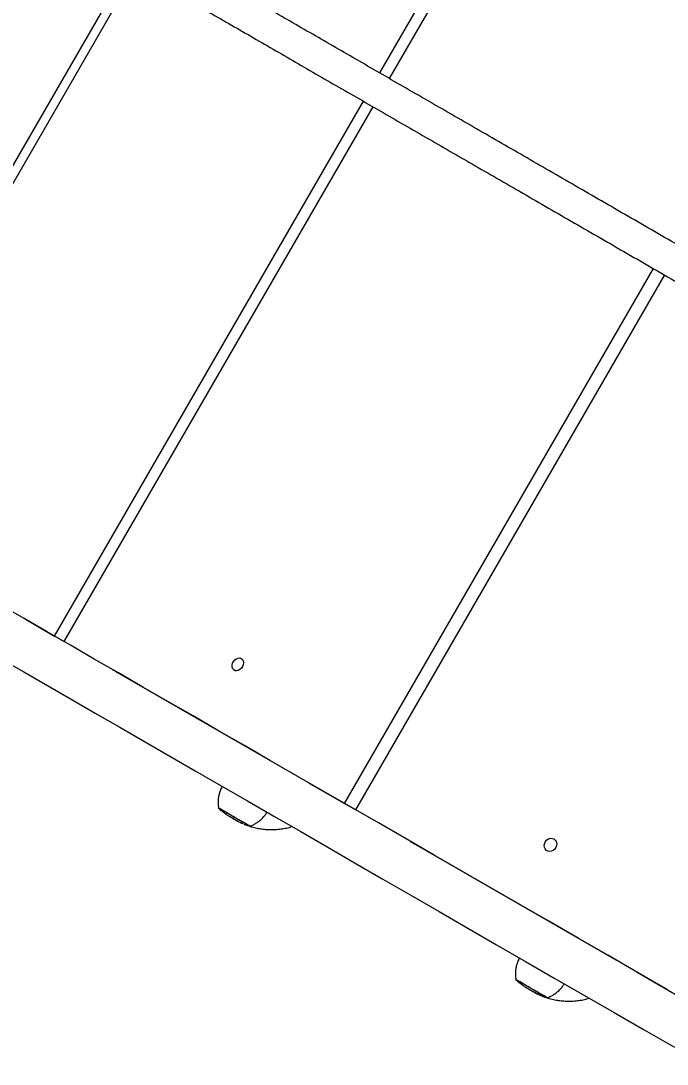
# Model space of a CAD drawing. Header units: millimetres. Extents: x -6006 to 5875, y -6399 to 6717.
# Drawn here: x 1067 to 1443, y 2471 to 3078 of the extents above; entities that cross this region are included whole.
import ezdxf

# ---------------------------------------------------------------- set-up
doc = ezdxf.new("R2010")
doc.units = ezdxf.units.MM
for name, color, linetype in [('DIKOM_ОБЪЕКТ', 7, 'Continuous'), ('DIKOM_РАЗМЕР_ЗОНА', 7, 'Continuous'), ('DIKOM_РАЗМЕР_ОБЪЕКТА', 7, 'Continuous')]:
    doc.layers.add(name, color=color, linetype=linetype)
doc.styles.add('style1', font='arial.ttf', dxfattribs={"width": 0.8})
doc.dimstyles.new('1-50', dxfattribs={"dimtxt": 300, "dimasz": 200, "dimexe": 100, "dimexo": 0, "dimgap": 100, "dimtad": 0, "dimdec": 0, "dimtxsty": 'style1', "dimcen": 0, "dimclrd": 7, "dimclre": 7, "dimadec": 1, "dimazin": 2, "dimtfac": 1, "dimtdec": 0, "dimtmove": 1, "dimatfit": 3, "dimfxl": 0, "dimlwd": 25, "dimlwe": 18, "dimarcsym": 0})

# ---------------------------------------------------------------- blocks, each defined once
blk = doc.blocks.new('*D15')
at = {"layer": 'Defpoints', "color": 0, "transparency": 16777216}
for p in [(-4354.46, 4593.05), (3409.28, 4593.05), (-1328.61, -3571.89)]:
    blk.add_point(p, dxfattribs=at)
at = {"layer": 'DIKOM_РАЗМЕР_ОБЪЕКТА', "color": 7, "lineweight": 18, "transparency": 16777216}
for p, q in [((3409.28, 4593.05), (-4454.46, 4593.05)), ((-1328.61, -3571.89), (-4454.46, -3571.89))]:
    blk.add_line(p, q, dxfattribs=at)
at = {"layer": 'DIKOM_РАЗМЕР_ОБЪЕКТА', "color": 7, "lineweight": 25, "transparency": 16777216}
for p, q in [((-4354.46, 4393.05), (-4354.46, 968.7)), ((-4354.46, -3371.89), (-4354.46, 52.46))]:
    blk.add_line(p, q, dxfattribs=at)
at = {"layer": 'DIKOM_РАЗМЕР_ОБЪЕКТА', "color": 7, "transparency": 16777216}
for points in [[(-4387.8, 4393.05), (-4321.13, 4393.05), (-4354.46, 4593.05)], [(-4387.8, -3371.89), (-4321.13, -3371.89), (-4354.46, -3571.89)]]:
    blk.add_solid(points, dxfattribs=at)
at = {"layer": 'DIKOM_РАЗМЕР_ОБЪЕКТА', "color": 0, "transparency": 16777216, "insert": (-4354.46, 510.58), "char_height": 300, "attachment_point": 5, "rotation": 90, "style": 'style1'}
blk.add_mtext('8150', dxfattribs=at)
blk = doc.blocks.new('*D16')
at = {"layer": 'Defpoints', "color": 0, "transparency": 16777216}
for p in [(3934.59, 4272.92), (-3710.11, -290.96), (3934.59, -4791.62)]:
    blk.add_point(p, dxfattribs=at)
at = {"layer": 'DIKOM_РАЗМЕР_ОБЪЕКТА', "color": 7, "lineweight": 18, "transparency": 16777216}
for p, q in [((3934.59, 4272.92), (3934.59, -4891.62)), ((-3710.11, -290.96), (-3710.11, -4891.62))]:
    blk.add_line(p, q, dxfattribs=at)
at = {"layer": 'DIKOM_РАЗМЕР_ОБЪЕКТА', "color": 7, "lineweight": 25, "transparency": 16777216}
for p, q in [((-3510.11, -4791.62), (-1432.64, -4791.62)), ((3734.59, -4791.62), (-518.7, -4791.62))]:
    blk.add_line(p, q, dxfattribs=at)
at = {"layer": 'DIKOM_РАЗМЕР_ОБЪЕКТА', "color": 7, "transparency": 16777216}
for points in [[(-3510.11, -4758.29), (-3510.11, -4824.96), (-3710.11, -4791.62)], [(3734.59, -4758.29), (3734.59, -4824.96), (3934.59, -4791.62)]]:
    blk.add_solid(points, dxfattribs=at)
at = {"layer": 'DIKOM_РАЗМЕР_ОБЪЕКТА', "color": 0, "transparency": 16777216, "insert": (-975.67, -4791.62), "char_height": 300, "attachment_point": 5, "style": 'style1'}
blk.add_mtext('7650', dxfattribs=at)
blk = doc.blocks.new('*D14')
at = {"layer": 'Defpoints', "color": 0, "transparency": 16777216}
for p in [(3463.26, 6716.57), (-5809.49, -5571.89), (-1350.38, -5571.89)]:
    blk.add_point(p, dxfattribs=at)
at = {"layer": 'DIKOM_РАЗМЕР_ЗОНА', "color": 7, "lineweight": 18, "transparency": 16777216}
for p, q in [((3463.26, 6716.57), (-5909.49, 6716.57)), ((-1350.38, -5571.89), (-5909.49, -5571.89))]:
    blk.add_line(p, q, dxfattribs=at)
at = {"layer": 'DIKOM_РАЗМЕР_ЗОНА', "color": 7, "lineweight": 25, "transparency": 16777216}
for p, q in [((-5809.49, 6516.57), (-5809.49, 1149.14)), ((-5809.49, -5371.89), (-5809.49, 69.36))]:
    blk.add_line(p, q, dxfattribs=at)
at = {"layer": 'DIKOM_РАЗМЕР_ЗОНА', "color": 7, "transparency": 16777216}
for points in [[(-5842.83, 6516.57), (-5776.16, 6516.57), (-5809.49, 6716.57)], [(-5842.83, -5371.89), (-5776.16, -5371.89), (-5809.49, -5571.89)]]:
    blk.add_solid(points, dxfattribs=at)
at = {"layer": 'DIKOM_РАЗМЕР_ЗОНА', "color": 0, "transparency": 16777216, "insert": (-5809.49, 609.25), "char_height": 300, "attachment_point": 5, "rotation": 90, "style": 'style1'}
blk.add_mtext('12300', dxfattribs=at)
blk = doc.blocks.new('*D13')
at = {"layer": 'Defpoints', "color": 0, "transparency": 16777216}
for p in [(5874.9, 4901.57), (-5210.11, -1293.83), (5874.9, -6202.3)]:
    blk.add_point(p, dxfattribs=at)
at = {"layer": 'DIKOM_РАЗМЕР_ЗОНА', "color": 7, "lineweight": 18, "transparency": 16777216}
for p, q in [((5874.9, 4901.57), (5874.9, -6302.3)), ((-5210.11, -1293.83), (-5210.11, -6302.3))]:
    blk.add_line(p, q, dxfattribs=at)
at = {"layer": 'DIKOM_РАЗМЕР_ЗОНА', "color": 7, "lineweight": 25, "transparency": 16777216}
for p, q in [((-5010.11, -6202.3), (160.46, -6202.3)), ((5674.9, -6202.3), (1240.24, -6202.3))]:
    blk.add_line(p, q, dxfattribs=at)
at = {"layer": 'DIKOM_РАЗМЕР_ЗОНА', "color": 7, "transparency": 16777216}
for points in [[(-5010.11, -6168.97), (-5010.11, -6235.64), (-5210.11, -6202.3)], [(5674.9, -6168.97), (5674.9, -6235.64), (5874.9, -6202.3)]]:
    blk.add_solid(points, dxfattribs=at)
at = {"layer": 'DIKOM_РАЗМЕР_ЗОНА', "color": 0, "transparency": 16777216, "insert": (700.35, -6202.3), "char_height": 300, "attachment_point": 5, "style": 'style1'}
blk.add_mtext('11100', dxfattribs=at)

msp = doc.modelspace()

# ---------------------------------------------------------------- linework, layer by layer
at = {"layer": 'DIKOM_ОБЪЕКТ', "color": 7, "linetype": 'Continuous', "lineweight": 15}
for p, q in [((1276.09, 3047.68), (1409.84, 3279.34)), ((1415.36, 3276.15), (1281.61, 3044.49)), ((950.11, 2798.83), (1129.86, 3110.16)), ((1134.29, 3107.6), (954.54, 2796.27)), ((1086.84, 2719.89), (1266.59, 3031.22)), ((1272.11, 3028.03), (1092.36, 2716.7)), ((1255.61, 2622.45), (1435.36, 2933.78)), ((1441.77, 2930.08), (1262.02, 2618.75)), ((1069.9, 2729.66), (1086.84, 2719.89)), ((1092.36, 2716.7), (1086.84, 2719.89)), ((1123.14, 2698.93), (1223.7, 2640.87)), ((1234.71, 2634.51), (1255.61, 2622.45)), ((1262.02, 2618.75), (1255.61, 2622.45)), ((1185.21, 2617.32), (1185.2, 2617.31)), ((1187.05, 2615.91), (1186.84, 2616.06)), ((1189.08, 2614.62), (1189.02, 2614.65)), ((1189.58, 2614.32), (1189.23, 2614.53)), ((1189.67, 2614.27), (1189.58, 2614.32)), ((1190.96, 2613.56), (1189.72, 2614.24)), ((1191.32, 2613.32), (1190.88, 2613.57)), ((1194.18, 2611.78), (1194.99, 2611.38)), ((1194.87, 2611.39), (1195.01, 2611.34)), ((1195.36, 2611.16), (1195.28, 2611.2)), ((1195.38, 2611.16), (1195.36, 2611.16)), ((1195.79, 2610.99), (1195.38, 2611.16)), ((1195.65, 2611.04), (1195.92, 2610.92)), ((1196.98, 2610.45), (1197.51, 2610.24)), ((1197.02, 2610.44), (1197.51, 2610.23)), ((1197.6, 2610.19), (1197.38, 2610.29)), ((1197.56, 2610.2), (1197.61, 2610.18)), ((1197.61, 2610.18), (1197.6, 2610.19)), ((1197.61, 2610.19), (1197.6, 2610.19)), ((1197.62, 2610.19), (1197.61, 2610.18)), ((1198.1, 2610), (1197.99, 2610.04)), ((1198.34, 2609.9), (1198.52, 2609.83)), ((1297.66, 2598.17), (1413.4, 2531.34)), ((1425.86, 2524.15), (1449.91, 2510.27)), ((1360.47, 2515.75), (1360.29, 2515.87)), ((1360.66, 2515.63), (1360.87, 2515.5)), ((1361.58, 2515.04), (1361.33, 2515.2)), ((1361.98, 2514.79), (1362.26, 2514.63)), ((1362.72, 2514.36), (1362.56, 2514.45)), ((1363.73, 2513.77), (1363.45, 2513.94)), ((1364.41, 2513.39), (1364.52, 2513.32)), ((1367.15, 2511.87), (1367.97, 2511.46)), ((1367.84, 2511.58), (1367.83, 2511.59)), ((1369.36, 2510.82), (1367.84, 2511.58)), ((1367.95, 2511.56), (1369.21, 2510.9)), ((1368.59, 2511.18), (1370.9, 2510.18)), ((1369.52, 2510.77), (1369.76, 2510.78)), ((1370.03, 2510.63), (1369.77, 2510.65)), ((1370.05, 2510.67), (1370.03, 2510.63)), ((1370.04, 2510.63), (1370.03, 2510.63)), ((1370.06, 2510.67), (1370.04, 2510.63)), ((1371.07, 2510.12), (1371.27, 2510.05))]:
    msp.add_line(p, q, dxfattribs=at)
at = {"layer": 'DIKOM_ОБЪЕКТ', "color": 7, "linetype": 'Continuous', "lineweight": 15, "flags": 128}
for points in [[(1443.48, 2513.98), (1426.04, 2524.05), (1408.72, 2534.05), (1391.53, 2543.97), (1374.48, 2553.82), (1357.58, 2563.58), (1340.82, 2573.25), (1324.22, 2582.84), (1307.77, 2592.33), (1291.48, 2601.74), (1275.35, 2611.05), (1259.4, 2620.26), (1243.61, 2629.37), (1228.01, 2638.38), (1212.59, 2647.29), (1197.35, 2656.08), (1182.3, 2664.77), (1167.45, 2673.35), (1152.79, 2681.81), (1138.33, 2690.16), (1124.08, 2698.39), (1110.04, 2706.49), (1096.21, 2714.48), (1082.59, 2722.34), (1069.2, 2730.07), (1056.03, 2737.68)], [(1055.7, 2706.69), (1069.09, 2698.96), (1082.71, 2691.1), (1096.54, 2683.11), (1110.58, 2675), (1124.83, 2666.78), (1139.29, 2658.43), (1153.95, 2649.97), (1168.8, 2641.39), (1183.85, 2632.7), (1199.09, 2623.9), (1214.51, 2615), (1230.11, 2605.99), (1245.9, 2596.88), (1261.85, 2587.67), (1277.98, 2578.36), (1294.27, 2568.95), (1310.72, 2559.45), (1327.32, 2549.87), (1344.08, 2540.19), (1360.98, 2530.43), (1378.03, 2520.59), (1395.22, 2510.67), (1412.54, 2500.67), (1429.98, 2490.59), (1447.56, 2480.45)], [(1195.49, 2706.81), (1196.17, 2706.21), (1196.61, 2705.36), (1196.78, 2704.33), (1196.65, 2703.21), (1196.24, 2702.1), (1195.59, 2701.11), (1194.75, 2700.31), (1193.8, 2699.78), (1192.82, 2699.57), (1191.9, 2699.7), (1191.12, 2700.15), (1190.55, 2700.88), (1190.24, 2701.83), (1190.22, 2702.92), (1190.5, 2704.05), (1191.03, 2705.11), (1191.79, 2706.02), (1192.69, 2706.69), (1193.67, 2707.06), (1194.63, 2707.1), (1195.49, 2706.81)], [(1120.46, 2700.47), (1120.48, 2700.46), (1120.74, 2700.32), (1121.28, 2700), (1122.09, 2699.53), (1123.14, 2698.93)], [(1200.56, 2609.19), (1200.65, 2609.15), (1200.82, 2609.04), (1200.68, 2609.13), (1200.23, 2609.39), (1199.48, 2609.82), (1198.45, 2610.41), (1197.19, 2611.14), (1195.73, 2611.98), (1194.13, 2612.91), (1192.44, 2613.89), (1190.71, 2614.88), (1189.01, 2615.86), (1187.39, 2616.8), (1185.92, 2617.65), (1184.63, 2618.39), (1183.57, 2619), (1182.79, 2619.46), (1182.3, 2619.74), (1182.12, 2619.84), (1182.26, 2619.76), (1182.38, 2619.69)], [(1200.56, 2609.19), (1200.43, 2609.27), (1199.99, 2609.53), (1199.25, 2609.95), (1198.26, 2610.53), (1197.03, 2611.23), (1195.61, 2612.05), (1194.06, 2612.95), (1192.41, 2613.9), (1190.73, 2614.87), (1189.08, 2615.83), (1187.51, 2616.73), (1186.07, 2617.56), (1184.82, 2618.28), (1183.79, 2618.88), (1183.03, 2619.32), (1182.55, 2619.59), (1182.38, 2619.69), (1182.38, 2619.69)], [(1293.74, 2600.43), (1293.76, 2600.42), (1294.01, 2600.28), (1294.56, 2599.96), (1295.37, 2599.49), (1296.42, 2598.89), (1297.66, 2598.17)], [(1377.46, 2601.75), (1378.26, 2601.08), (1378.81, 2600.17), (1379.06, 2599.09), (1378.99, 2597.93), (1378.61, 2596.81), (1377.95, 2595.82), (1377.07, 2595.05), (1376.04, 2594.56), (1374.97, 2594.41), (1373.93, 2594.6), (1373.04, 2595.12), (1372.36, 2595.91), (1371.95, 2596.92), (1371.86, 2598.05), (1372.09, 2599.2), (1372.61, 2600.27), (1373.4, 2601.16), (1374.36, 2601.8), (1375.42, 2602.12), (1376.49, 2602.1), (1377.46, 2601.75)], [(1373.56, 2509.32), (1373.61, 2509.28), (1373.81, 2509.17), (1373.69, 2509.24), (1373.26, 2509.49), (1372.53, 2509.91), (1371.53, 2510.49), (1370.28, 2511.21), (1368.83, 2512.04), (1367.24, 2512.96), (1365.55, 2513.94), (1363.83, 2514.93), (1362.12, 2515.92), (1360.5, 2516.86), (1359.01, 2517.72), (1357.71, 2518.47), (1356.63, 2519.09), (1355.83, 2519.55), (1355.31, 2519.85), (1355.11, 2519.97), (1355.23, 2519.9), (1355.37, 2519.82)], [(1373.56, 2509.32), (1373.44, 2509.38), (1373.02, 2509.63), (1372.31, 2510.04), (1371.33, 2510.6), (1370.12, 2511.3), (1368.71, 2512.11), (1367.16, 2513.01), (1365.52, 2513.96), (1363.84, 2514.92), (1362.19, 2515.88), (1360.61, 2516.79), (1359.16, 2517.63), (1357.89, 2518.36), (1356.85, 2518.96), (1356.07, 2519.42), (1355.57, 2519.7), (1355.37, 2519.82), (1355.37, 2519.82)]]:
    msp.add_lwpolyline(points, dxfattribs=at)
at = {"layer": 'DIKOM_ОБЪЕКТ', "color": 7, "linetype": 'Continuous', "lineweight": 15}
for points, knots in [([(1797.89, 2746.42), (1794.74, 2748.23), (1785.62, 2753.5), (1770.57, 2762.19), (1752.76, 2772.47), (1735.05, 2782.7), (1717.41, 2792.88), (1699.86, 2803.01), (1682.4, 2813.09), (1665.04, 2823.12), (1647.78, 2833.08), (1630.62, 2842.99), (1613.56, 2852.84), (1596.62, 2862.62), (1579.79, 2872.34), (1563.07, 2881.99), (1546.48, 2891.57), (1530.01, 2901.07), (1513.67, 2910.51), (1497.46, 2919.87), (1481.39, 2929.15), (1465.46, 2938.35), (1449.66, 2947.46), (1434.02, 2956.5), (1418.52, 2965.45), (1403.17, 2974.3), (1387.98, 2983.07), (1372.95, 2991.75), (1358.08, 3000.34), (1343.38, 3008.83), (1328.85, 3017.22), (1314.48, 3025.51), (1300.3, 3033.7), (1286.29, 3041.79), (1272.46, 3049.77), (1258.81, 3057.65), (1245.36, 3065.42), (1232.09, 3073.08), (1219.01, 3080.63), (1206.13, 3088.07), (1193.45, 3095.39), (1180.97, 3102.59), (1168.7, 3109.68), (1156.63, 3116.65), (1144.77, 3123.5), (1133.12, 3130.22), (1121.69, 3136.82), (1110.47, 3143.3), (1099.47, 3149.65), (1090.72, 3154.7), (1085.66, 3157.62), (1084.13, 3158.51)], [0, 0, 0, 0, 0.010974, 0.031824, 0.052675, 0.073526, 0.094376, 0.115227, 0.136078, 0.156929, 0.177779, 0.19863, 0.219481, 0.240332, 0.261182, 0.282033, 0.302884, 0.323735, 0.344585, 0.365436, 0.386287, 0.407137, 0.427988, 0.448839, 0.46969, 0.49054, 0.511391, 0.532242, 0.553093, 0.573943, 0.594794, 0.615645, 0.636495, 0.657346, 0.678197, 0.699048, 0.719898, 0.740749, 0.7616, 0.782451, 0.803301, 0.824152, 0.845003, 0.865853, 0.886704, 0.907555, 0.928406, 0.949256, 0.970107, 0.990958, 1, 1, 1, 1]), ([(1074.63, 3142.05), (1076.49, 3140.98), (1081.88, 3137.86), (1090.98, 3132.61), (1102, 3126.25), (1113.24, 3119.76), (1124.69, 3113.15), (1136.36, 3106.41), (1148.24, 3099.55), (1160.33, 3092.57), (1172.62, 3085.48), (1185.12, 3078.26), (1197.82, 3070.93), (1210.72, 3063.48), (1223.81, 3055.92), (1237.09, 3048.25), (1250.57, 3040.47), (1264.23, 3032.58), (1278.08, 3024.59), (1292.1, 3016.49), (1306.31, 3008.29), (1320.69, 2999.99), (1335.24, 2991.59), (1349.95, 2983.09), (1364.84, 2974.5), (1379.88, 2965.81), (1395.09, 2957.03), (1410.45, 2948.17), (1425.96, 2939.21), (1441.62, 2930.17), (1457.43, 2921.04), (1473.37, 2911.84), (1489.46, 2902.55), (1505.68, 2893.18), (1522.03, 2883.74), (1538.51, 2874.23), (1555.12, 2864.64), (1571.84, 2854.99), (1588.68, 2845.26), (1605.64, 2835.47), (1622.7, 2825.62), (1639.87, 2815.71), (1657.15, 2805.73), (1674.52, 2795.71), (1691.98, 2785.62), (1709.54, 2775.48), (1727.18, 2765.3), (1744.91, 2755.06), (1762.72, 2744.78), (1777.22, 2736.41), (1785.8, 2731.46), (1788.39, 2729.96)], [0, 0, 0, 0, 0.010974, 0.031824, 0.052675, 0.073526, 0.094376, 0.115227, 0.136078, 0.156929, 0.177779, 0.19863, 0.219481, 0.240331, 0.261182, 0.282033, 0.302884, 0.323734, 0.344585, 0.365436, 0.386287, 0.407137, 0.427988, 0.448839, 0.46969, 0.49054, 0.511391, 0.532242, 0.553093, 0.573943, 0.594794, 0.615645, 0.636495, 0.657346, 0.678197, 0.699048, 0.719898, 0.740749, 0.7616, 0.782451, 0.803301, 0.824152, 0.845003, 0.865854, 0.886704, 0.907555, 0.928406, 0.949256, 0.970107, 0.990958, 1, 1, 1, 1]), ([(1184.5, 2632.33), (1184.42, 2632.2), (1183.91, 2631.4), (1183.25, 2629.79), (1182.54, 2627.57), (1182.14, 2625.34), (1182.02, 2623.15), (1182.11, 2621.23), (1182.33, 2620.06), (1182.42, 2619.59)], [0, 0, 0, 0, 0.033182, 0.215982, 0.392811, 0.564222, 0.730461, 0.891607, 1, 1, 1, 1]), ([(1182.24, 2619.75), (1182.47, 2619.53), (1183.22, 2618.83), (1184.03, 2618.15), (1184.61, 2617.71), (1184.63, 2617.69)], [0, 0, 0, 0, 0.302348, 0.977578, 1, 1, 1, 1]), ([(1184.63, 2617.7), (1184.66, 2617.68), (1184.73, 2617.62), (1184.82, 2617.59), (1184.88, 2617.58)], [0, 0, 0, 0, 0.338784, 1, 1, 1, 1]), ([(1184.88, 2617.58), (1185.04, 2617.45), (1185.36, 2617.2), (1185.69, 2616.96), (1185.84, 2616.84)], [0, 0, 0, 0, 0.512286, 1, 1, 1, 1]), ([(1185.2, 2617.31), (1185.15, 2617.32), (1185.08, 2617.34), (1185.02, 2617.39), (1184.99, 2617.41)], [0, 0, 0, 0, 0.612125, 1, 1, 1, 1]), ([(1185, 2617.42), (1185.26, 2617.21), (1185.77, 2616.81), (1186.3, 2616.44), (1186.55, 2616.27)], [0, 0, 0, 0, 0.527611, 1, 1, 1, 1]), ([(1185.8, 2616.85), (1185.7, 2616.92), (1185.5, 2617.08), (1185.3, 2617.23), (1185.2, 2617.31)], [0, 0, 0, 0, 0.488241, 1, 1, 1, 1]), ([(1186.68, 2616.18), (1186.68, 2616.18), (1186.69, 2616.17), (1186.6, 2616.25), (1186.46, 2616.36), (1186.24, 2616.52), (1186.01, 2616.69), (1185.85, 2616.81), (1185.8, 2616.85)], [0, 0, 0, 0, 0.175523, 0.367534, 0.523581, 0.680509, 0.880668, 1, 1, 1, 1]), ([(1185.84, 2616.84), (1186.01, 2616.72), (1186.28, 2616.52), (1186.62, 2616.26), (1186.87, 2616.07), (1187.03, 2615.95), (1187.08, 2615.91), (1187.07, 2615.91), (1187.07, 2615.91)], [0, 0, 0, 0, 0.243558, 0.403324, 0.563106, 0.77329, 0.989889, 1, 1, 1, 1]), ([(1186.54, 2616.26), (1186.59, 2616.23), (1186.65, 2616.19), (1186.68, 2616.17), (1186.68, 2616.17)], [0, 0, 0, 0, 0.805529, 1, 1, 1, 1]), ([(1186.91, 2616.02), (1187.06, 2615.91), (1187.28, 2615.75), (1187.51, 2615.61), (1187.57, 2615.57)], [0, 0, 0, 0, 0.718851, 1, 1, 1, 1]), ([(1187.57, 2615.57), (1187.59, 2615.56), (1187.65, 2615.51), (1187.73, 2615.49), (1187.79, 2615.47)], [0, 0, 0, 0, 0.230753, 1, 1, 1, 1]), ([(1187.79, 2615.47), (1187.85, 2615.43), (1187.97, 2615.35), (1188.1, 2615.26), (1188.16, 2615.22)], [0, 0, 0, 0, 0.476186, 1, 1, 1, 1]), ([(1187.92, 2615.34), (1188.09, 2615.23), (1188.33, 2615.07), (1188.57, 2614.93), (1188.65, 2614.88)], [0, 0, 0, 0, 0.689003, 1, 1, 1, 1]), ([(1188.16, 2615.22), (1188.1, 2615.24), (1188.03, 2615.26), (1187.97, 2615.31), (1187.95, 2615.32)], [0, 0, 0, 0, 0.785532, 1, 1, 1, 1]), ([(1188.65, 2614.88), (1188.66, 2614.87), (1188.72, 2614.83), (1188.79, 2614.8), (1188.85, 2614.78)], [0, 0, 0, 0, 0.183295, 1, 1, 1, 1]), ([(1188.85, 2614.78), (1188.91, 2614.75), (1189.04, 2614.67), (1189.17, 2614.59), (1189.24, 2614.55)], [0, 0, 0, 0, 0.484019, 1, 1, 1, 1]), ([(1189.08, 2614.62), (1189.58, 2614.32), (1190.14, 2613.99), (1190.71, 2613.67), (1190.77, 2613.64)], [0, 0, 0, 0, 0.896926, 1, 1, 1, 1]), ([(1189.24, 2614.55), (1189.21, 2614.56), (1189.15, 2614.58), (1189.1, 2614.6), (1189.08, 2614.62)], [0, 0, 0, 0, 0.498506, 1, 1, 1, 1]), ([(1189.22, 2614.53), (1189.32, 2614.47), (1189.46, 2614.39), (1189.6, 2614.3), (1189.65, 2614.28), (1189.66, 2614.27), (1189.66, 2614.27), (1189.66, 2614.27), (1189.67, 2614.27), (1189.67, 2614.27), (1189.67, 2614.27), (1189.67, 2614.27)], [0, 0, 0, 0, 0.539595, 0.780641, 0.802733, 0.811297, 0.81783, 0.826339, 0.841843, 0.883378, 1, 1, 1, 1]), ([(1191.04, 2613.48), (1190.96, 2613.53), (1190.87, 2613.58), (1190.69, 2613.68), (1190.59, 2613.73), (1190.51, 2613.79)], [0, 0, 0, 0, 0.443294, 0.499979, 1, 1, 1, 1]), ([(1190.77, 2613.64), (1190.86, 2613.58), (1191.04, 2613.48), (1191.23, 2613.37), (1191.32, 2613.32)], [0, 0, 0, 0, 0.499865, 1, 1, 1, 1]), ([(1190.88, 2613.57), (1190.93, 2613.54), (1191.14, 2613.42), (1191.46, 2613.23), (1191.67, 2613.12), (1191.74, 2613.07)], [0, 0, 0, 0, 0.161727, 0.673447, 1, 1, 1, 1]), ([(1191.37, 2613.29), (1191.45, 2613.24), (1191.55, 2613.18), (1191.63, 2613.14), (1191.65, 2613.13)], [0, 0, 0, 0, 0.741235, 1, 1, 1, 1]), ([(1191.74, 2613.07), (1191.85, 2613.01), (1192.07, 2612.88), (1192.53, 2612.63), (1192.84, 2612.46), (1193, 2612.37)], [0, 0, 0, 0, 0.335918, 0.663299, 1, 1, 1, 1]), ([(1192.97, 2612.38), (1192.83, 2612.46), (1192.58, 2612.59), (1192.25, 2612.78), (1192.01, 2612.92), (1191.88, 2612.99), (1191.86, 2613.01), (1191.86, 2613.01)], [0, 0, 0, 0, 0.274995, 0.506983, 0.739113, 0.958418, 1, 1, 1, 1]), ([(1191.93, 2612.96), (1191.94, 2612.96), (1192.06, 2612.89), (1192.15, 2612.84), (1192.21, 2612.8), (1192.22, 2612.8), (1192.22, 2612.8), (1192.22, 2612.8), (1192.22, 2612.8)], [0, 0, 0, 0, 0.035492, 0.615001, 0.834196, 0.943864, 0.998632, 1, 1, 1, 1]), ([(1191.97, 2612.94), (1192.02, 2612.91), (1192.16, 2612.83), (1192.21, 2612.8), (1192.22, 2612.79), (1192.23, 2612.79), (1192.23, 2612.79), (1192.24, 2612.78), (1192.26, 2612.77), (1192.31, 2612.74), (1192.42, 2612.68), (1192.69, 2612.53), (1193.14, 2612.28), (1193.53, 2612.07), (1193.76, 2611.95)], [0, 0, 0, 0, 0.129704, 0.334271, 0.34368, 0.348439, 0.350212, 0.352783, 0.361794, 0.377426, 0.416877, 0.50561, 0.71664, 1, 1, 1, 1]), ([(1193.91, 2611.87), (1193.91, 2611.87), (1193.92, 2611.86), (1193.76, 2611.95), (1193.52, 2612.09), (1193.23, 2612.24), (1193.04, 2612.34), (1192.97, 2612.38)], [0, 0, 0, 0, 0.301858, 0.491396, 0.681047, 0.876435, 1, 1, 1, 1]), ([(1193, 2612.37), (1193.18, 2612.27), (1193.52, 2612.09), (1193.92, 2611.88), (1194.19, 2611.73), (1194.32, 2611.66), (1194.31, 2611.67), (1194.31, 2611.67)], [0, 0, 0, 0, 0.249172, 0.45679, 0.663791, 0.88502, 1, 1, 1, 1]), ([(1200.56, 2609.19), (1201.25, 2609.46), (1202.64, 2610.01), (1204.6, 2611.14), (1206.43, 2612.49), (1208.09, 2614.08), (1209.45, 2615.7), (1210.13, 2616.85), (1210.43, 2617.35)], [0, 0, 0, 0, 0.169789, 0.342623, 0.516825, 0.691907, 0.867562, 1, 1, 1, 1]), ([(1195.01, 2611.34), (1195.12, 2611.29), (1195.33, 2611.19), (1195.54, 2611.09), (1195.65, 2611.04)], [0, 0, 0, 0, 0.51301, 1, 1, 1, 1]), ([(1195.75, 2611), (1195.92, 2610.91), (1196.23, 2610.75), (1196.55, 2610.62), (1196.69, 2610.57)], [0, 0, 0, 0, 0.567616, 1, 1, 1, 1]), ([(1197.51, 2610.23), (1197.6, 2610.2), (1197.79, 2610.12), (1197.99, 2610.04), (1198.1, 2610)], [0, 0, 0, 0, 0.45614, 1, 1, 1, 1]), ([(1198.17, 2609.97), (1198.29, 2609.92), (1199.33, 2609.49), (1201.5, 2608.81), (1204.52, 2608.04), (1207.62, 2607.52), (1210.65, 2607.23), (1213.81, 2607.16), (1217.05, 2607.33), (1220.33, 2607.78), (1222.99, 2608.31), (1224.53, 2608.79), (1225, 2608.94)], [0, 0, 0, 0, 0.014345, 0.123063, 0.249059, 0.35637, 0.467387, 0.583356, 0.702349, 0.823373, 0.945766, 1, 1, 1, 1]), ([(1198.52, 2609.83), (1198.53, 2609.83), (1198.57, 2609.81), (1198.61, 2609.8), (1198.65, 2609.78)], [0, 0, 0, 0, 0.114183, 1, 1, 1, 1]), ([(1198.65, 2609.78), (1199.54, 2609.45), (1200.57, 2609.07), (1201.64, 2608.81), (1201.78, 2608.78)], [0, 0, 0, 0, 0.867044, 1, 1, 1, 1]), ([(1357.49, 2532.45), (1357.42, 2532.33), (1356.9, 2531.53), (1356.24, 2529.92), (1355.53, 2527.69), (1355.13, 2525.46), (1355.01, 2523.27), (1355.1, 2521.35), (1355.32, 2520.18), (1355.41, 2519.71)], [0, 0, 0, 0, 0.03338, 0.216095, 0.392875, 0.56422, 0.730397, 0.891464, 1, 1, 1, 1]), ([(1355.23, 2519.87), (1355.31, 2519.79), (1355.92, 2519.2), (1356.58, 2518.64), (1357.16, 2518.18), (1357.18, 2518.17)], [0, 0, 0, 0, 0.134797, 0.98116, 1, 1, 1, 1]), ([(1357.47, 2517.93), (1357.63, 2517.81), (1357.94, 2517.56), (1358.25, 2517.32), (1358.41, 2517.21)], [0, 0, 0, 0, 0.512249, 1, 1, 1, 1]), ([(1358.41, 2517.21), (1358.57, 2517.09), (1358.83, 2516.89), (1359.21, 2516.62), (1359.47, 2516.43), (1359.58, 2516.36), (1359.61, 2516.33)], [0, 0, 0, 0, 0.379677, 0.62871, 0.87782, 1, 1, 1, 1]), ([(1359.38, 2516.5), (1359.38, 2516.5), (1359.33, 2516.54), (1359.18, 2516.63), (1358.93, 2516.82), (1358.69, 2516.99), (1358.54, 2517.11), (1358.49, 2517.15)], [0, 0, 0, 0, 0.001301, 0.247757, 0.495572, 0.811483, 1, 1, 1, 1]), ([(1359.62, 2516.34), (1359.76, 2516.23), (1359.97, 2516.08), (1360.19, 2515.94), (1360.26, 2515.89)], [0, 0, 0, 0, 0.672307, 1, 1, 1, 1]), ([(1360.29, 2515.87), (1360.35, 2515.83), (1360.48, 2515.75), (1360.6, 2515.67), (1360.66, 2515.63)], [0, 0, 0, 0, 0.475735, 1, 1, 1, 1]), ([(1360.87, 2515.49), (1360.97, 2515.43), (1361.2, 2515.27), (1361.44, 2515.13), (1361.58, 2515.04)], [0, 0, 0, 0, 0.42207, 1, 1, 1, 1]), ([(1361.33, 2515.2), (1361.39, 2515.16), (1361.52, 2515.09), (1361.64, 2515.01), (1361.71, 2514.97)], [0, 0, 0, 0, 0.484141, 1, 1, 1, 1]), ([(1361.71, 2514.97), (1361.76, 2514.93), (1361.85, 2514.87), (1361.95, 2514.81), (1361.98, 2514.79)], [0, 0, 0, 0, 0.641378, 1, 1, 1, 1]), ([(1362.26, 2514.63), (1362.53, 2514.47), (1362.84, 2514.29), (1363.16, 2514.11), (1363.2, 2514.08)], [0, 0, 0, 0, 0.875086, 1, 1, 1, 1]), ([(1373.55, 2509.32), (1374.24, 2509.59), (1375.63, 2510.13), (1377.59, 2511.26), (1379.42, 2512.62), (1381.08, 2514.2), (1382.44, 2515.82), (1383.13, 2516.98), (1383.42, 2517.48)], [0, 0, 0, 0, 0.169735, 0.342532, 0.516696, 0.691752, 0.867369, 1, 1, 1, 1]), ([(1362.72, 2514.36), (1362.76, 2514.33), (1362.86, 2514.28), (1363.19, 2514.09), (1363.49, 2513.91), (1363.64, 2513.83)], [0, 0, 0, 0, 0.287287, 0.644539, 1, 1, 1, 1]), ([(1363.2, 2514.08), (1363.29, 2514.03), (1363.47, 2513.93), (1363.64, 2513.83), (1363.73, 2513.77)], [0, 0, 0, 0, 0.500001, 1, 1, 1, 1]), ([(1363.45, 2513.94), (1363.46, 2513.93), (1363.62, 2513.84), (1363.95, 2513.65), (1364.23, 2513.49), (1364.35, 2513.42)], [0, 0, 0, 0, 0.065582, 0.584697, 1, 1, 1, 1]), ([(1364.35, 2513.42), (1364.41, 2513.38), (1364.54, 2513.31), (1364.91, 2513.11), (1365.21, 2512.94), (1365.36, 2512.86)], [0, 0, 0, 0, 0.332743, 0.661709, 1, 1, 1, 1]), ([(1364.63, 2513.26), (1364.71, 2513.21), (1364.91, 2513.09), (1365.17, 2512.94), (1365.17, 2512.95), (1365.22, 2512.91), (1365.22, 2512.91), (1365.24, 2512.9), (1365.28, 2512.88), (1365.48, 2512.76), (1365.67, 2512.66), (1365.85, 2512.57)], [0, 0, 0, 0, 0.160014, 0.411981, 0.668089, 0.670615, 0.672944, 0.676929, 0.698364, 0.729626, 1, 1, 1, 1]), ([(1365.45, 2512.8), (1365.32, 2512.87), (1365.09, 2513), (1364.82, 2513.15), (1364.68, 2513.23), (1364.63, 2513.26), (1364.65, 2513.25), (1364.65, 2513.25)], [0, 0, 0, 0, 0.285541, 0.526537, 0.767497, 0.995226, 1, 1, 1, 1]), ([(1364.74, 2513.19), (1364.82, 2513.15), (1364.91, 2513.09), (1364.96, 2513.07), (1364.97, 2513.06)], [0, 0, 0, 0, 0.831985, 1, 1, 1, 1]), ([(1365.36, 2512.86), (1365.54, 2512.76), (1365.87, 2512.58), (1366.35, 2512.32), (1366.74, 2512.11), (1367.03, 2511.95), (1367.13, 2511.89), (1367.18, 2511.86)], [0, 0, 0, 0, 0.225274, 0.412963, 0.600096, 0.800091, 1, 1, 1, 1]), ([(1366.78, 2512.06), (1366.73, 2512.1), (1366.63, 2512.15), (1366.34, 2512.31), (1366.03, 2512.49), (1365.71, 2512.66), (1365.52, 2512.76), (1365.45, 2512.8)], [0, 0, 0, 0, 0.301858, 0.491393, 0.68111, 0.876408, 1, 1, 1, 1]), ([(1366.74, 2512.08), (1366.77, 2512.06), (1366.85, 2512.02), (1366.85, 2512.02), (1366.8, 2512.05), (1366.78, 2512.06)], [0, 0, 0, 0, 0.190074, 0.668363, 1, 1, 1, 1]), ([(1367.18, 2511.86), (1367.22, 2511.84), (1367.29, 2511.79), (1367.13, 2511.88), (1367.07, 2511.91)], [0, 0, 0, 0, 0.601506, 1, 1, 1, 1]), ([(1367.33, 2511.85), (1367.43, 2511.8), (1367.64, 2511.7), (1367.85, 2511.61), (1367.95, 2511.56)], [0, 0, 0, 0, 0.513058, 1, 1, 1, 1]), ([(1367.81, 2511.55), (1367.77, 2511.57), (1367.6, 2511.65), (1367.44, 2511.77), (1367.33, 2511.85)], [0, 0, 0, 0, 0.241463, 1, 1, 1, 1]), ([(1369.21, 2510.9), (1369.25, 2510.88), (1369.32, 2510.85), (1369.4, 2510.81), (1369.44, 2510.79), (1369.46, 2510.78)], [0, 0, 0, 0, 0.499815, 0.74978, 1, 1, 1, 1]), ([(1369.77, 2510.65), (1369.7, 2510.68), (1369.56, 2510.73), (1369.43, 2510.79), (1369.36, 2510.82)], [0, 0, 0, 0, 0.501834, 1, 1, 1, 1]), ([(1369.46, 2510.78), (1369.47, 2510.78), (1369.47, 2510.78), (1369.47, 2510.78), (1369.47, 2510.77)], [0, 0, 0, 0, 0.542036, 1, 1, 1, 1]), ([(1369.47, 2510.77), (1369.48, 2510.77), (1369.49, 2510.77), (1369.5, 2510.77), (1369.51, 2510.77), (1369.52, 2510.77)], [0, 0, 0, 0, 0.50002, 0.750017, 1, 1, 1, 1]), ([(1369.76, 2510.78), (1369.85, 2510.75), (1370.04, 2510.67), (1370.23, 2510.6), (1370.34, 2510.56)], [0, 0, 0, 0, 0.45599, 1, 1, 1, 1]), ([(1370.68, 2510.27), (1370.56, 2510.32), (1370.34, 2510.43), (1370.14, 2510.56), (1370.04, 2510.63)], [0, 0, 0, 0, 0.500188, 1, 1, 1, 1]), ([(1370.34, 2510.56), (1370.46, 2510.47), (1370.69, 2510.3), (1370.96, 2510.17), (1371.09, 2510.11)], [0, 0, 0, 0, 0.500151, 1, 1, 1, 1]), ([(1371.09, 2510.11), (1371.01, 2510.14), (1370.87, 2510.2), (1370.74, 2510.25), (1370.68, 2510.27)], [0, 0, 0, 0, 0.563247, 1, 1, 1, 1]), ([(1370.98, 2510.16), (1371.66, 2509.89), (1372.55, 2509.54), (1373.47, 2509.29), (1373.67, 2509.23)], [0, 0, 0, 0, 0.7728, 1, 1, 1, 1]), ([(1371.27, 2510.05), (1371.86, 2509.83), (1373.52, 2509.21), (1376.25, 2508.46), (1379.37, 2507.83), (1382.42, 2507.44), (1385.51, 2507.28), (1388.73, 2507.35), (1392, 2507.69), (1395.11, 2508.23), (1397.1, 2508.8), (1398.01, 2509.05)], [0, 0, 0, 0, 0.069482, 0.195352, 0.311442, 0.419092, 0.533901, 0.652256, 0.772997, 0.895337, 1, 1, 1, 1])]:
    msp.add_open_spline(points, degree=3, knots=knots, dxfattribs=at)

# ---------------------------------------------------------------- dimensions: what is measured, and where the dimension line sits
at = {"layer": 'DIKOM_РАЗМЕР_ЗОНА'}
dim = msp.add_linear_dim(base=(-5809.49, -5571.89), p1=(3463.26, 6716.57), p2=(-1350.38, -5571.89), angle=90, text='12300', dimstyle='1-50', override={"dimscale": 1, "dimtix": 0, "dimtofl": 1, "dimtmove": 1, "dimatfit": 3}, dxfattribs=at)
dim.commit()
dim.dimension.update_dxf_attribs({"geometry": '*D14', "text_midpoint": (-5809.49, 609.25), "dimtype": 160})
dim = msp.add_linear_dim(base=(5874.9, -6202.3), p1=(-5210.11, -1293.83), p2=(5874.9, 4901.57), text='11100', dimstyle='1-50', override={"dimscale": 1, "dimtix": 0, "dimtofl": 1, "dimtmove": 1, "dimatfit": 3}, dxfattribs=at)
dim.commit()
dim.dimension.update_dxf_attribs({"geometry": '*D13', "text_midpoint": (700.35, -6202.3), "dimtype": 160})
at = {"layer": 'DIKOM_РАЗМЕР_ОБЪЕКТА'}
dim = msp.add_linear_dim(base=(-4354.46, 4593.05), p1=(-1328.61, -3571.89), p2=(3409.28, 4593.05), angle=90, text='8150', dimstyle='1-50', override={"dimscale": 1, "dimtix": 0, "dimtofl": 1, "dimtmove": 1, "dimatfit": 3}, dxfattribs=at)
dim.commit()
dim.dimension.update_dxf_attribs({"geometry": '*D15', "text_midpoint": (-4354.46, 510.58)})
dim = msp.add_linear_dim(base=(3934.59, -4791.62), p1=(-3710.11, -290.96), p2=(3934.59, 4272.92), text='7650', dimstyle='1-50', override={"dimscale": 1, "dimtix": 0, "dimtofl": 1, "dimtmove": 1, "dimatfit": 3}, dxfattribs=at)
dim.commit()
dim.dimension.update_dxf_attribs({"geometry": '*D16', "text_midpoint": (-975.67, -4791.62), "dimtype": 160})

doc.saveas('drawing.dxf')
